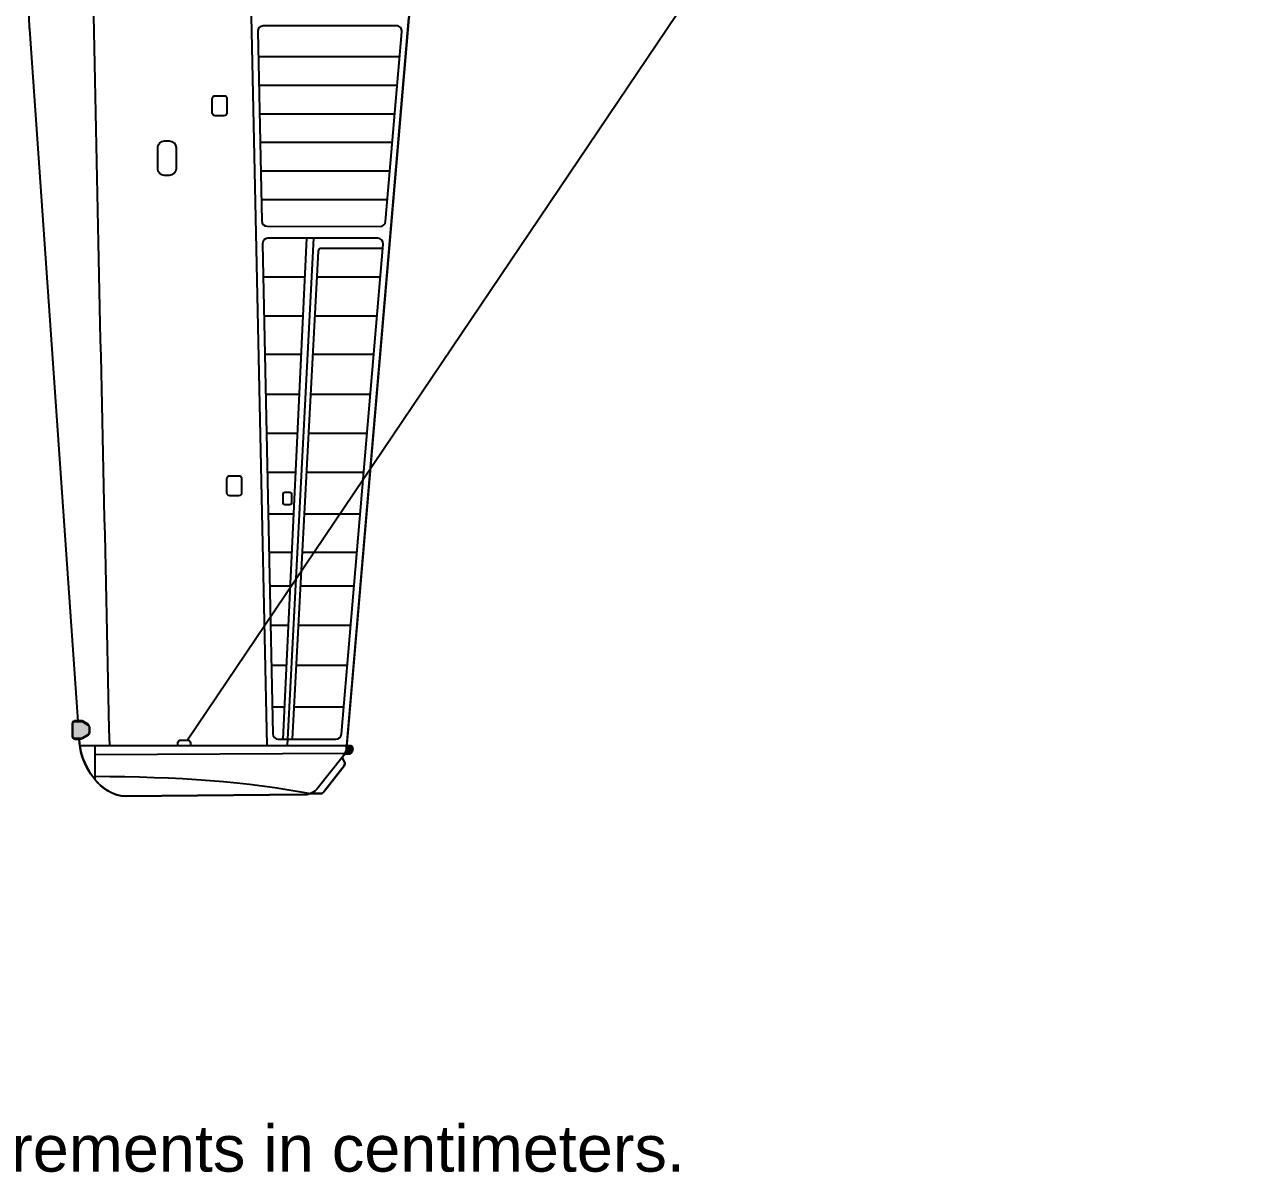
# Model space of a CAD drawing. Extents: x 65 to 351, y 40 to 244.
# Drawn here: x 123.6 to 183.5, y 43.7 to 99.3 of the extents above; entities that cross this region are included whole.
import ezdxf

# ---------------------------------------------------------------- set-up
doc = ezdxf.new("R2010")
doc.units = 0
doc.header["$MEASUREMENT"] = 0
for name, color, linetype in [('4-VIEW', 7, 'CONTINUOUS'), ('SCALE_RULER_250', 7, 'CONTINUOUS'), ('SOLIDS', 7, 'CONTINUOUS')]:
    doc.layers.add(name, color=color, linetype=linetype)

msp = doc.modelspace()

# ---------------------------------------------------------------- hatches: boundary and pattern name
at = {"layer": 'SOLIDS'}
h = msp.add_hatch(color=255, dxfattribs=at)
edge = h.paths.add_edge_path()
edge.add_spline(control_points=[(125.955, 64.869), (125.955, 64.869), (125.955, 65.445), (125.955, 65.445), (125.955, 65.522), (126.017, 65.584), (126.094, 65.584), (126.094, 65.584), (126.226, 65.584), (126.226, 65.584), (126.226, 65.584), (126.388, 65.584), (126.388, 65.584), (126.415, 65.584), (126.437, 65.577), (126.46, 65.564), (126.46, 65.564), (126.712, 65.409), (126.712, 65.409), (126.754, 65.383), (126.778, 65.341), (126.778, 65.292), (126.778, 65.292), (126.778, 65.037), (126.778, 65.037), (126.778, 64.988), (126.755, 64.947), (126.714, 64.92), (126.714, 64.92), (126.451, 64.752), (126.451, 64.752), (126.427, 64.737), (126.404, 64.731), (126.376, 64.731), (126.376, 64.731), (126.286, 64.731), (126.286, 64.731), (126.286, 64.731), (126.094, 64.731), (126.094, 64.731), (126.017, 64.731), (125.955, 64.793), (125.955, 64.869)], knot_values=[0, 0, 0, 0, 1, 1, 1, 2, 2, 2, 3, 3, 3, 4, 4, 4, 5, 5, 5, 6, 6, 6, 7, 7, 7, 8, 8, 8, 9, 9, 9, 10, 10, 10, 11, 11, 11, 12, 12, 12, 13, 13, 13, 14, 14, 14, 14], degree=3, periodic=1)
h = msp.add_hatch(color=252, dxfattribs=at)
edge = h.paths.add_edge_path()
edge.add_spline(control_points=[(139.162, 64.043), (139.201, 64.123), (139.224, 64.208), (139.232, 64.304), (139.232, 64.304), (139.238, 64.374), (139.238, 64.374), (139.238, 64.374), (139.446, 64.374), (139.446, 64.374), (139.615, 64.374), (139.502, 63.999), (139.384, 63.999), (139.384, 63.999), (139.138, 63.999), (139.138, 63.999), (139.147, 64.014), (139.154, 64.028), (139.162, 64.043)], knot_values=[0, 0, 0, 0, 1, 1, 1, 2, 2, 2, 3, 3, 3, 4, 4, 4, 5, 5, 5, 6, 6, 6, 6], degree=3, periodic=1)

# ---------------------------------------------------------------- linework, layer by layer
at = {"layer": '4-VIEW', "color": 7}
for points in [[(135.366, 186.231), (134.066, 125.309), (135.366, 64.386)], [(172.278, 125.116), (131.533, 64.648)], [(134.956, 97.77), (141.805, 97.77)], [(134.986, 96.385), (141.687, 96.385)], [(135.015, 95), (141.569, 95)], [(135.045, 93.615), (141.451, 93.615)], [(135.075, 92.229), (141.333, 92.229)], [(135.104, 90.844), (141.215, 90.844)], [(137.287, 88.961), (136.149, 64.694)], [(137.635, 88.961), (136.355, 64.386)], [(135.189, 87.099), (137.2, 87.099)], [(137.803, 87.099), (140.878, 87.099)], [(135.229, 85.211), (137.112, 85.211)], [(137.702, 85.211), (140.716, 85.211)], [(135.269, 83.342), (137.024, 83.342)], [(137.604, 83.342), (140.558, 83.342)], [(135.31, 81.412), (136.933, 81.412)], [(137.502, 81.412), (140.382, 81.412)], [(135.35, 79.524), (136.845, 79.524)], [(137.402, 79.524), (140.222, 79.524)], [(135.391, 77.635), (136.756, 77.635)], [(137.302, 77.635), (140.073, 77.635)], [(135.434, 75.604), (136.661, 75.604)], [(137.194, 75.604), (139.892, 75.604)], [(135.474, 73.754), (136.574, 73.754)], [(137.097, 73.754), (139.739, 73.754)], [(135.508, 72.128), (136.498, 72.128)], [(137.01, 72.128), (139.602, 72.128)], [(135.549, 70.219), (136.409, 70.219)], [(136.909, 70.219), (139.44, 70.219)], [(135.591, 68.27), (136.317, 68.27)], [(136.806, 68.27), (139.267, 68.27)], [(135.633, 66.259), (136.223, 66.259)], [(136.7, 66.259), (139.093, 66.259)], [(126.31, 64.386), (139.247, 64.386)], [(127.036, 64.386), (127.036, 62.755)], [(127.036, 63.946), (139.162, 64.008)]]:
    msp.add_lwpolyline(points, dxfattribs=at)
for points, knots in [([(126.286, 185.922), (126.286, 185.922), (126.3, 186.119), (126.3, 186.119), (126.377, 187.216), (127.345, 188.693), (128.524, 188.683), (128.524, 188.683), (137.238, 188.606), (137.238, 188.606), (137.467, 188.604), (137.664, 188.509), (137.807, 188.33), (137.807, 188.33), (139.073, 186.747), (139.073, 186.747), (139.169, 186.628), (139.219, 186.501), (139.232, 186.349), (139.232, 186.349), (142.255, 150.969), (142.255, 150.969), (142.258, 150.923), (142.26, 150.886), (142.259, 150.841), (142.259, 150.841), (141.773, 125.309), (141.773, 125.309), (141.773, 125.309), (142.259, 99.777), (142.259, 99.777), (142.26, 99.733), (142.258, 99.694), (142.255, 99.649), (142.255, 99.649), (139.232, 64.268), (139.232, 64.268), (139.219, 64.117), (139.169, 63.99), (139.073, 63.871), (139.073, 63.871), (137.807, 62.288), (137.807, 62.288), (137.664, 62.109), (137.467, 62.013), (137.238, 62.011), (137.238, 62.011), (128.524, 61.935), (128.524, 61.935), (127.345, 61.925), (126.377, 63.402), (126.3, 64.499), (126.3, 64.499), (126.286, 64.695), (126.286, 64.695)], [0, 0, 0, 0, 1, 1, 1, 2, 2, 2, 3, 3, 3, 4, 4, 4, 5, 5, 5, 6, 6, 6, 7, 7, 7, 8, 8, 8, 9, 9, 9, 10, 10, 10, 11, 11, 11, 12, 12, 12, 13, 13, 13, 14, 14, 14, 15, 15, 15, 16, 16, 16, 17, 17, 17, 18, 18, 18, 18]), ([(123.675, 114.21), (123.675, 114.21), (123.832, 100.081), (123.832, 100.081), (123.836, 99.738), (123.847, 99.445), (123.871, 99.103), (123.871, 99.103), (126.226, 65.549), (126.226, 65.549)], [0, 0, 0, 0, 1, 1, 1, 2, 2, 2, 3, 3, 3, 3]), ([(140.864, 89.539), (140.864, 89.539), (135.387, 89.544), (135.387, 89.544), (135.245, 89.544), (135.129, 89.658), (135.126, 89.8), (135.126, 89.8), (134.93, 98.985), (134.93, 98.985), (134.929, 99.058), (134.954, 99.121), (135.005, 99.173), (135.056, 99.225), (135.119, 99.252), (135.192, 99.252), (135.192, 99.252), (141.646, 99.255), (141.646, 99.255), (141.722, 99.255), (141.788, 99.226), (141.839, 99.17), (141.89, 99.115), (141.913, 99.048), (141.907, 98.971), (141.907, 98.971), (141.124, 89.778), (141.124, 89.778), (141.112, 89.643), (141, 89.539), (140.864, 89.539), (140.864, 89.539), (140.864, 89.539), (140.864, 89.539)], [0, 0, 0, 0, 1, 1, 1, 2, 2, 2, 3, 3, 3, 4, 4, 4, 5, 5, 5, 6, 6, 6, 7, 7, 7, 8, 8, 8, 9, 9, 9, 10, 10, 10, 11, 11, 11, 11]), ([(132.73, 95.726), (132.73, 95.726), (132.73, 95.045), (132.73, 95.045), (132.73, 94.964), (132.797, 94.898), (132.877, 94.898), (132.877, 94.898), (133.294, 94.898), (133.294, 94.898), (133.375, 94.898), (133.441, 94.964), (133.441, 95.045), (133.441, 95.045), (133.441, 95.726), (133.441, 95.726), (133.441, 95.807), (133.375, 95.873), (133.294, 95.873), (133.294, 95.873), (132.877, 95.873), (132.877, 95.873), (132.797, 95.873), (132.73, 95.807), (132.73, 95.726), (132.73, 95.726), (132.73, 95.726), (132.73, 95.726)], [0, 0, 0, 0, 1, 1, 1, 2, 2, 2, 3, 3, 3, 4, 4, 4, 5, 5, 5, 6, 6, 6, 7, 7, 7, 8, 8, 8, 9, 9, 9, 9]), ([(130.09, 93.354), (130.09, 93.354), (130.09, 92.329), (130.09, 92.329), (130.09, 92.15), (130.236, 92.004), (130.415, 92.004), (130.415, 92.004), (130.648, 92.004), (130.648, 92.004), (130.827, 92.004), (130.973, 92.15), (130.973, 92.329), (130.973, 92.329), (130.973, 93.354), (130.973, 93.354), (130.973, 93.533), (130.827, 93.679), (130.648, 93.679), (130.648, 93.679), (130.415, 93.679), (130.415, 93.679), (130.236, 93.679), (130.09, 93.533), (130.09, 93.354), (130.09, 93.354), (130.09, 93.354), (130.09, 93.354)], [0, 0, 0, 0, 1, 1, 1, 2, 2, 2, 3, 3, 3, 4, 4, 4, 5, 5, 5, 6, 6, 6, 7, 7, 7, 8, 8, 8, 9, 9, 9, 9]), ([(135.416, 88.961), (135.416, 88.961), (140.749, 88.961), (140.749, 88.961), (140.903, 88.961), (141.022, 88.831), (141.009, 88.678), (141.009, 88.678), (138.981, 64.933), (138.981, 64.933), (138.969, 64.797), (138.857, 64.694), (138.721, 64.694), (138.721, 64.694), (135.923, 64.694), (135.923, 64.694), (135.781, 64.694), (135.665, 64.808), (135.661, 64.95), (135.661, 64.95), (135.155, 88.694), (135.155, 88.694), (135.152, 88.841), (135.269, 88.961), (135.416, 88.961), (135.416, 88.961), (135.416, 88.961), (135.416, 88.961)], [0, 0, 0, 0, 1, 1, 1, 2, 2, 2, 3, 3, 3, 4, 4, 4, 5, 5, 5, 6, 6, 6, 7, 7, 7, 8, 8, 8, 9, 9, 9, 9]), ([(136.617, 64.694), (136.617, 64.694), (137.868, 88.331), (137.868, 88.331), (137.872, 88.42), (137.947, 88.491), (138.037, 88.491), (138.037, 88.491), (140.991, 88.491), (140.991, 88.491)], [0, 0, 0, 0, 1, 1, 1, 2, 2, 2, 3, 3, 3, 3]), ([(133.441, 77.308), (133.441, 77.308), (133.441, 76.628), (133.441, 76.628), (133.441, 76.546), (133.507, 76.481), (133.588, 76.481), (133.588, 76.481), (134.005, 76.481), (134.005, 76.481), (134.086, 76.481), (134.152, 76.546), (134.152, 76.628), (134.152, 76.628), (134.152, 77.308), (134.152, 77.308), (134.152, 77.389), (134.086, 77.455), (134.005, 77.455), (134.005, 77.455), (133.588, 77.455), (133.588, 77.455), (133.507, 77.455), (133.441, 77.389), (133.441, 77.308), (133.441, 77.308), (133.441, 77.308), (133.441, 77.308)], [0, 0, 0, 0, 1, 1, 1, 2, 2, 2, 3, 3, 3, 4, 4, 4, 5, 5, 5, 6, 6, 6, 7, 7, 7, 8, 8, 8, 9, 9, 9, 9]), ([(136.162, 76.576), (136.162, 76.576), (136.162, 76.134), (136.162, 76.134), (136.162, 76.089), (136.199, 76.053), (136.244, 76.053), (136.244, 76.053), (136.492, 76.053), (136.492, 76.053), (136.537, 76.053), (136.574, 76.089), (136.574, 76.134), (136.574, 76.134), (136.574, 76.576), (136.574, 76.576), (136.574, 76.62), (136.537, 76.657), (136.492, 76.657), (136.492, 76.657), (136.244, 76.657), (136.244, 76.657), (136.199, 76.657), (136.162, 76.62), (136.162, 76.576), (136.162, 76.576), (136.162, 76.576), (136.162, 76.576)], [0, 0, 0, 0, 1, 1, 1, 2, 2, 2, 3, 3, 3, 4, 4, 4, 5, 5, 5, 6, 6, 6, 7, 7, 7, 8, 8, 8, 9, 9, 9, 9]), ([(125.955, 65.41), (125.955, 65.41), (125.955, 64.834), (125.955, 64.834), (125.955, 64.757), (126.017, 64.695), (126.093, 64.695), (126.093, 64.695), (126.376, 64.695), (126.376, 64.695), (126.404, 64.695), (126.427, 64.702), (126.451, 64.718), (126.451, 64.718), (126.714, 64.885), (126.714, 64.885), (126.755, 64.911), (126.778, 64.953), (126.778, 65.001), (126.778, 65.001), (126.778, 65.256), (126.778, 65.256), (126.778, 65.306), (126.754, 65.349), (126.712, 65.374), (126.712, 65.374), (126.46, 65.528), (126.46, 65.528), (126.437, 65.542), (126.414, 65.549), (126.388, 65.549), (126.388, 65.549), (126.093, 65.549), (126.093, 65.549), (126.017, 65.549), (125.955, 65.487), (125.955, 65.41), (125.955, 65.41), (125.955, 65.41), (125.955, 65.41)], [0, 0, 0, 0, 1, 1, 1, 2, 2, 2, 3, 3, 3, 4, 4, 4, 5, 5, 5, 6, 6, 6, 7, 7, 7, 8, 8, 8, 9, 9, 9, 10, 10, 10, 11, 11, 11, 12, 12, 12, 13, 13, 13, 13]), ([(131.068, 64.386), (131.068, 64.386), (131.068, 64.51), (131.068, 64.51), (131.068, 64.587), (131.129, 64.648), (131.206, 64.648), (131.206, 64.648), (131.533, 64.648), (131.533, 64.648), (131.61, 64.648), (131.672, 64.587), (131.672, 64.51), (131.672, 64.51), (131.672, 64.386), (131.672, 64.386)], [0, 0, 0, 0, 1, 1, 1, 2, 2, 2, 3, 3, 3, 4, 4, 4, 5, 5, 5, 5]), ([(139.238, 64.339), (139.238, 64.339), (139.445, 64.339), (139.445, 64.339), (139.615, 64.339), (139.502, 63.964), (139.384, 63.964), (139.384, 63.964), (139.142, 63.964), (139.142, 63.964)], [0, 0, 0, 0, 1, 1, 1, 2, 2, 2, 3, 3, 3, 3]), ([(139.017, 63.8), (139.017, 63.8), (139.125, 63.613), (139.125, 63.613), (139.167, 63.542), (139.161, 63.457), (139.11, 63.391), (139.11, 63.391), (138.135, 62.132), (138.135, 62.132), (138.096, 62.082), (138.042, 62.055), (137.978, 62.055), (137.978, 62.055), (137.486, 62.054), (137.486, 62.054)], [0, 0, 0, 0, 1, 1, 1, 2, 2, 2, 3, 3, 3, 4, 4, 4, 5, 5, 5, 5])]:
    msp.add_open_spline(points, degree=3, knots=knots, dxfattribs=at)
for points in [[(126.703, 114.701), (126.96, 97.91), (127.385, 81.163), (127.744, 64.386)], [(127.036, 62.893), (130.984, 62.886), (134.507, 62.63), (137.486, 62.054)]]:
    msp.add_open_spline(points, degree=3, dxfattribs=at)
at = {"layer": 'SOLIDS'}
for points, knots in [([(116.349, 134.448), (116.31, 136.691), (116.429, 138.828), (116.665, 140.741), (116.671, 140.796), (116.678, 140.851), (116.685, 140.906), (116.703, 141.044), (116.797, 141.031), (116.806, 140.888), (116.95, 138.505), (117.005, 136.701), (116.939, 134.491), (116.975, 134.457), (116.998, 134.409), (116.998, 134.355), (116.998, 134.355), (116.998, 134.026), (116.998, 134.026), (116.998, 134.026), (117.333, 134.026), (117.333, 134.026), (117.333, 134.026), (117.333, 135.247), (117.333, 135.247), (117.333, 135.247), (117.333, 135.809), (117.333, 135.809), (117.333, 136.214), (117.664, 136.546), (118.07, 136.546), (118.07, 136.546), (119.219, 136.546), (119.219, 136.546), (119.315, 136.546), (119.4, 136.502), (119.456, 136.433), (119.456, 136.433), (120.179, 136.433), (120.179, 136.433), (120.261, 136.433), (120.331, 136.383), (120.362, 136.313), (120.649, 136.361), (120.989, 136.399), (121.368, 136.422), (121.99, 136.462), (122.715, 136.465), (123.476, 136.421), (123.542, 136.417), (123.609, 136.413), (123.675, 136.408), (123.675, 136.408), (123.708, 139.343), (123.708, 139.343), (123.708, 139.343), (123.727, 141.029), (123.727, 141.029), (123.727, 141.029), (123.76, 144.004), (123.76, 144.004), (123.76, 144.004), (123.763, 144.301), (123.763, 144.301), (123.763, 144.301), (123.774, 145.348), (123.774, 145.348), (123.774, 145.348), (123.777, 145.644), (123.777, 145.644), (123.777, 145.644), (123.832, 150.46), (123.832, 150.46), (123.832, 150.46), (123.832, 150.537), (123.832, 150.537), (123.833, 150.645), (123.835, 150.748), (123.838, 150.848), (123.842, 150.982), (123.847, 151.113), (123.855, 151.247), (123.859, 151.334), (123.865, 151.422), (123.871, 151.514), (123.871, 151.514), (126.226, 185.068), (126.226, 185.068), (126.226, 185.068), (126.094, 185.068), (126.094, 185.068), (126.017, 185.068), (125.955, 185.131), (125.955, 185.207), (125.955, 185.207), (125.955, 185.784), (125.955, 185.784), (125.955, 185.86), (126.017, 185.921), (126.094, 185.921), (126.094, 185.921), (126.286, 185.921), (126.286, 185.921), (126.286, 185.921), (126.3, 186.118), (126.3, 186.118), (126.302, 186.155), (126.306, 186.193), (126.311, 186.231), (126.376, 186.77), (126.644, 187.384), (127.036, 187.862), (127.431, 188.343), (127.953, 188.687), (128.524, 188.682), (128.524, 188.682), (137.238, 188.606), (137.238, 188.606), (137.326, 188.605), (137.409, 188.591), (137.486, 188.563), (137.486, 188.563), (137.978, 188.562), (137.978, 188.562), (138.042, 188.562), (138.096, 188.535), (138.136, 188.485), (138.136, 188.485), (139.11, 187.226), (139.11, 187.226), (139.161, 187.161), (139.167, 187.075), (139.125, 187.004), (139.125, 187.004), (139.017, 186.817), (139.017, 186.817), (139.017, 186.817), (139.073, 186.747), (139.073, 186.747), (139.109, 186.702), (139.138, 186.657), (139.162, 186.609), (139.201, 186.53), (139.224, 186.444), (139.232, 186.349), (139.232, 186.349), (139.238, 186.278), (139.238, 186.278), (139.238, 186.278), (139.242, 186.231), (139.242, 186.231), (139.242, 186.231), (142.255, 150.968), (142.255, 150.968), (142.258, 150.923), (142.26, 150.886), (142.259, 150.84), (142.259, 150.84), (141.887, 131.307), (141.887, 131.307), (142.268, 131.289), (142.65, 131.269), (143.031, 131.247), (146.427, 131.057), (149.832, 130.74), (153.237, 130.273), (158.313, 129.577), (163.389, 128.545), (168.439, 127.101), (168.439, 127.101), (168.899, 129.285), (168.899, 129.285), (168.899, 129.285), (170.441, 136.618), (170.441, 136.618), (170.598, 137.364), (170.914, 138.013), (171.377, 138.55), (171.707, 138.931), (172.111, 139.256), (172.586, 139.518), (173.261, 139.89), (173.992, 140.062), (174.707, 140.06), (176.83, 140.051), (178.811, 138.499), (178.776, 136.088), (178.776, 136.088), (178.72, 132.262), (178.72, 132.262), (178.72, 132.262), (178.674, 129.073), (178.674, 129.073), (178.668, 128.702), (178.486, 128.385), (178.168, 128.193), (178.168, 128.193), (174.424, 125.941), (174.424, 125.941), (177.726, 125.807), (181.385, 125.445), (183.383, 125.421), (183.489, 125.419), (183.489, 125.198), (183.383, 125.196), (181.385, 125.172), (177.726, 124.811), (174.424, 124.677), (174.424, 124.677), (178.168, 122.424), (178.168, 122.424), (178.486, 122.232), (178.668, 121.915), (178.674, 121.545), (178.674, 121.545), (178.72, 118.355), (178.72, 118.355), (178.72, 118.355), (178.776, 114.53), (178.776, 114.53), (178.811, 112.118), (176.83, 110.567), (174.707, 110.558), (173.992, 110.555), (173.261, 110.726), (172.586, 111.099), (172.111, 111.361), (171.707, 111.686), (171.377, 112.067), (170.914, 112.604), (170.598, 113.253), (170.441, 113.999), (170.441, 113.999), (168.899, 121.332), (168.899, 121.332), (168.899, 121.332), (168.439, 123.516), (168.439, 123.516), (163.389, 122.072), (158.313, 121.041), (153.237, 120.344), (149.832, 119.877), (146.427, 119.56), (143.031, 119.369), (142.65, 119.348), (142.268, 119.328), (141.887, 119.31), (141.887, 119.31), (142.259, 99.777), (142.259, 99.777), (142.26, 99.732), (142.258, 99.694), (142.255, 99.648), (142.255, 99.648), (139.242, 64.386), (139.242, 64.386), (139.242, 64.386), (139.238, 64.339), (139.238, 64.339), (139.238, 64.339), (139.232, 64.268), (139.232, 64.268), (139.224, 64.173), (139.201, 64.088), (139.162, 64.008), (139.138, 63.961), (139.109, 63.915), (139.073, 63.871), (139.073, 63.871), (139.017, 63.8), (139.017, 63.8), (139.017, 63.8), (139.125, 63.613), (139.125, 63.613), (139.167, 63.541), (139.161, 63.456), (139.11, 63.391), (139.11, 63.391), (138.136, 62.132), (138.136, 62.132), (138.096, 62.082), (138.042, 62.055), (137.978, 62.055), (137.978, 62.055), (137.486, 62.054), (137.486, 62.054), (137.409, 62.027), (137.326, 62.012), (137.238, 62.011), (137.238, 62.011), (128.524, 61.935), (128.524, 61.935), (127.953, 61.93), (127.431, 62.274), (127.036, 62.755), (126.644, 63.233), (126.376, 63.847), (126.311, 64.386), (126.306, 64.424), (126.302, 64.462), (126.3, 64.499), (126.3, 64.499), (126.286, 64.695), (126.286, 64.695), (126.286, 64.695), (126.094, 64.695), (126.094, 64.695), (126.017, 64.695), (125.955, 64.757), (125.955, 64.834), (125.955, 64.834), (125.955, 65.41), (125.955, 65.41), (125.955, 65.486), (126.017, 65.549), (126.094, 65.549), (126.094, 65.549), (126.226, 65.549), (126.226, 65.549), (126.226, 65.549), (123.871, 99.103), (123.871, 99.103), (123.865, 99.195), (123.859, 99.284), (123.854, 99.371), (123.847, 99.505), (123.842, 99.635), (123.838, 99.769), (123.835, 99.87), (123.833, 99.973), (123.832, 100.08), (123.832, 100.08), (123.832, 100.158), (123.832, 100.158), (123.832, 100.158), (123.777, 104.972), (123.777, 104.972), (123.777, 104.972), (123.774, 105.269), (123.774, 105.269), (123.774, 105.269), (123.763, 106.315), (123.763, 106.315), (123.763, 106.315), (123.76, 106.613), (123.76, 106.613), (123.76, 106.613), (123.727, 109.588), (123.727, 109.588), (123.727, 109.588), (123.708, 111.275), (123.708, 111.275), (123.708, 111.275), (123.675, 114.209), (123.675, 114.209), (123.609, 114.205), (123.542, 114.2), (123.476, 114.196), (122.715, 114.152), (121.99, 114.156), (121.368, 114.195), (120.989, 114.219), (120.649, 114.257), (120.363, 114.305), (120.332, 114.234), (120.261, 114.184), (120.179, 114.184), (120.179, 114.184), (119.456, 114.184), (119.456, 114.184), (119.4, 114.116), (119.314, 114.072), (119.219, 114.072), (119.219, 114.072), (118.07, 114.072), (118.07, 114.072), (117.664, 114.072), (117.333, 114.403), (117.333, 114.809), (117.333, 114.809), (117.333, 115.37), (117.333, 115.37), (117.333, 115.37), (117.333, 116.591), (117.333, 116.591), (117.333, 116.591), (116.998, 116.591), (116.998, 116.591), (116.998, 116.591), (116.998, 116.263), (116.998, 116.263), (116.998, 116.208), (116.975, 116.16), (116.939, 116.127), (117.005, 113.915), (116.95, 112.113), (116.806, 109.729), (116.797, 109.587), (116.703, 109.573), (116.685, 109.711), (116.678, 109.766), (116.671, 109.821), (116.665, 109.876), (116.429, 111.789), (116.31, 113.926), (116.349, 116.169), (115.892, 116.288), (115.528, 116.478), (115.306, 116.742), (115.219, 116.846), (115.219, 116.994), (115.306, 117.098), (115.522, 117.355), (115.874, 117.542), (116.314, 117.662), (116.29, 118.147), (116.291, 118.641), (116.314, 119.143), (116.085, 119.157), (115.855, 119.175), (115.625, 119.197), (113.661, 119.379), (111.663, 119.83), (109.825, 120.44), (109.615, 120.277), (109.397, 120.217), (109.139, 120.309), (107.003, 121.059), (105.113, 122.019), (103.787, 123.012), (103.616, 123.141), (103.624, 123.428), (103.597, 123.632), (103.597, 123.632), (103.507, 123.813), (103.507, 123.813), (103.468, 123.825), (103.43, 123.837), (103.391, 123.849), (103.257, 123.891), (103.183, 124.008), (103.165, 124.148), (103.066, 124.922), (103.075, 125.696), (103.165, 126.47), (103.181, 126.609), (103.257, 126.726), (103.391, 126.767), (103.391, 126.767), (103.597, 126.985), (103.597, 126.985), (103.624, 127.189), (103.616, 127.476), (103.787, 127.605), (105.113, 128.597), (107.003, 129.558), (109.139, 130.309), (109.397, 130.4), (109.615, 130.341), (109.825, 130.177), (111.663, 130.787), (113.661, 131.238), (115.625, 131.42), (115.855, 131.442), (116.085, 131.46), (116.314, 131.473), (116.291, 131.976), (116.29, 132.47), (116.314, 132.956), (115.874, 133.076), (115.522, 133.262), (115.306, 133.52), (115.219, 133.623), (115.219, 133.771), (115.306, 133.875), (115.528, 134.139), (115.892, 134.329), (116.349, 134.448), (116.349, 134.448), (116.349, 134.448), (116.349, 134.448)], [0, 0, 0, 0, 1, 1, 1, 2, 2, 2, 3, 3, 3, 4, 4, 4, 5, 5, 5, 6, 6, 6, 7, 7, 7, 8, 8, 8, 9, 9, 9, 10, 10, 10, 11, 11, 11, 12, 12, 12, 13, 13, 13, 14, 14, 14, 15, 15, 15, 16, 16, 16, 17, 17, 17, 18, 18, 18, 19, 19, 19, 20, 20, 20, 21, 21, 21, 22, 22, 22, 23, 23, 23, 24, 24, 24, 25, 25, 25, 26, 26, 26, 27, 27, 27, 28, 28, 28, 29, 29, 29, 30, 30, 30, 31, 31, 31, 32, 32, 32, 33, 33, 33, 34, 34, 34, 35, 35, 35, 36, 36, 36, 37, 37, 37, 38, 38, 38, 39, 39, 39, 40, 40, 40, 41, 41, 41, 42, 42, 42, 43, 43, 43, 44, 44, 44, 45, 45, 45, 46, 46, 46, 47, 47, 47, 48, 48, 48, 49, 49, 49, 50, 50, 50, 51, 51, 51, 52, 52, 52, 53, 53, 53, 54, 54, 54, 55, 55, 55, 56, 56, 56, 57, 57, 57, 58, 58, 58, 59, 59, 59, 60, 60, 60, 61, 61, 61, 62, 62, 62, 63, 63, 63, 64, 64, 64, 65, 65, 65, 66, 66, 66, 67, 67, 67, 68, 68, 68, 69, 69, 69, 70, 70, 70, 71, 71, 71, 72, 72, 72, 73, 73, 73, 74, 74, 74, 75, 75, 75, 76, 76, 76, 77, 77, 77, 78, 78, 78, 79, 79, 79, 80, 80, 80, 81, 81, 81, 82, 82, 82, 83, 83, 83, 84, 84, 84, 85, 85, 85, 86, 86, 86, 87, 87, 87, 88, 88, 88, 89, 89, 89, 90, 90, 90, 91, 91, 91, 92, 92, 92, 93, 93, 93, 94, 94, 94, 95, 95, 95, 96, 96, 96, 97, 97, 97, 98, 98, 98, 99, 99, 99, 100, 100, 100, 101, 101, 101, 102, 102, 102, 103, 103, 103, 104, 104, 104, 105, 105, 105, 106, 106, 106, 107, 107, 107, 108, 108, 108, 109, 109, 109, 110, 110, 110, 111, 111, 111, 112, 112, 112, 113, 113, 113, 114, 114, 114, 115, 115, 115, 116, 116, 116, 117, 117, 117, 118, 118, 118, 119, 119, 119, 120, 120, 120, 121, 121, 121, 122, 122, 122, 123, 123, 123, 124, 124, 124, 125, 125, 125, 126, 126, 126, 127, 127, 127, 128, 128, 128, 129, 129, 129, 130, 130, 130, 131, 131, 131, 132, 132, 132, 133, 133, 133, 134, 134, 134, 135, 135, 135, 136, 136, 136, 137, 137, 137, 138, 138, 138, 139, 139, 139, 140, 140, 140, 141, 141, 141, 142, 142, 142, 143, 143, 143, 144, 144, 144, 145, 145, 145, 146, 146, 146, 147, 147, 147, 148, 148, 148, 149, 149, 149, 150, 150, 150, 151, 151, 151, 152, 152, 152, 153, 153, 153, 154, 154, 154, 155, 155, 155, 156, 156, 156, 157, 157, 157, 158, 158, 158, 159, 159, 159, 160, 160, 160, 160]), ([(125.955, 64.869), (125.955, 64.869), (125.955, 65.445), (125.955, 65.445), (125.955, 65.522), (126.017, 65.584), (126.094, 65.584), (126.094, 65.584), (126.226, 65.584), (126.226, 65.584), (126.226, 65.584), (126.388, 65.584), (126.388, 65.584), (126.415, 65.584), (126.437, 65.577), (126.46, 65.564), (126.46, 65.564), (126.712, 65.409), (126.712, 65.409), (126.754, 65.383), (126.778, 65.341), (126.778, 65.292), (126.778, 65.292), (126.778, 65.037), (126.778, 65.037), (126.778, 64.988), (126.755, 64.947), (126.714, 64.92), (126.714, 64.92), (126.451, 64.752), (126.451, 64.752), (126.427, 64.737), (126.404, 64.731), (126.376, 64.731), (126.376, 64.731), (126.286, 64.731), (126.286, 64.731), (126.286, 64.731), (126.094, 64.731), (126.094, 64.731), (126.017, 64.731), (125.955, 64.793), (125.955, 64.869)], [0, 0, 0, 0, 1, 1, 1, 2, 2, 2, 3, 3, 3, 4, 4, 4, 5, 5, 5, 6, 6, 6, 7, 7, 7, 8, 8, 8, 9, 9, 9, 10, 10, 10, 11, 11, 11, 12, 12, 12, 13, 13, 13, 14, 14, 14, 14]), ([(139.162, 64.043), (139.201, 64.123), (139.224, 64.208), (139.232, 64.304), (139.232, 64.304), (139.238, 64.374), (139.238, 64.374), (139.238, 64.374), (139.446, 64.374), (139.446, 64.374), (139.615, 64.374), (139.502, 63.999), (139.384, 63.999), (139.384, 63.999), (139.138, 63.999), (139.138, 63.999), (139.147, 64.014), (139.154, 64.028), (139.162, 64.043)], [0, 0, 0, 0, 1, 1, 1, 2, 2, 2, 3, 3, 3, 4, 4, 4, 5, 5, 5, 6, 6, 6, 6])]:
    msp.add_open_spline(points, degree=3, knots=knots, dxfattribs=at)

# ---------------------------------------------------------------- texts
at = {"layer": 'SCALE_RULER_250', "color": 7, "insert": (109.204, 43.7), "char_height": 2.2479, "attachment_point": 7}
msp.add_mtext('\\fArial|b0|i0|c0|p34;\\W1;All measurements in centimeters.', dxfattribs=at)

doc.saveas('drawing.dxf')
